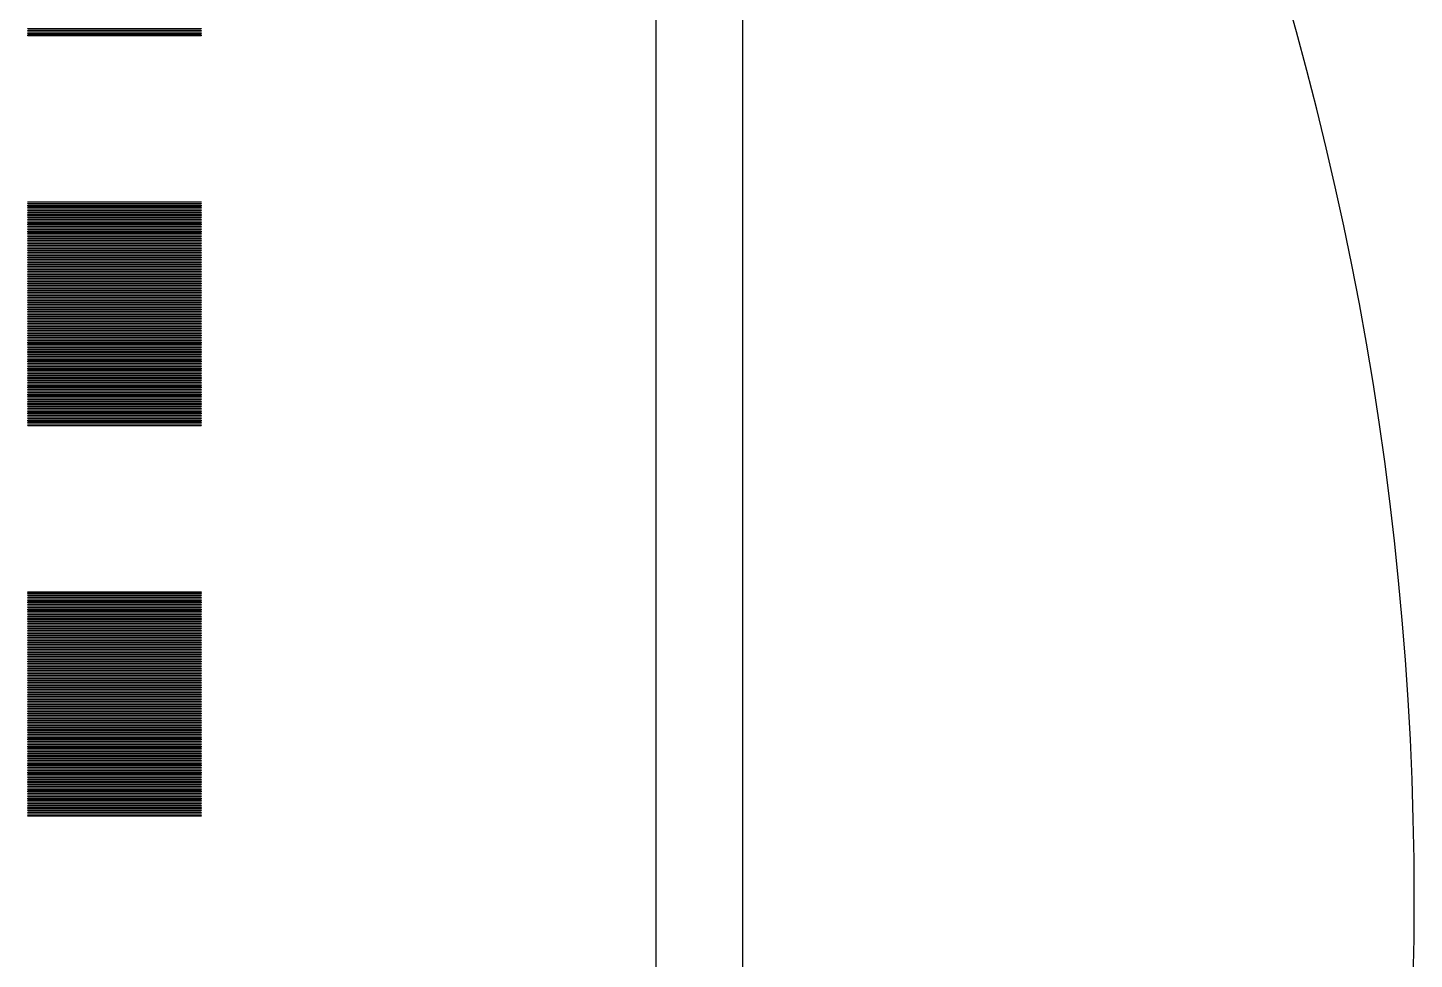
# Model space of a CAD drawing. Extents: x -21 to 129, y -39 to 111.
# Drawn here: x 97 to 129, y 34.61 to 56.1 of the extents above; entities that cross this region are included whole.
import ezdxf

# ---------------------------------------------------------------- set-up
doc = ezdxf.new("R2010")
doc.units = 0

msp = doc.modelspace()

# ---------------------------------------------------------------- linework, layer by layer
for p, q in [((113.5, 76.5), (113.5, -4.5)), ((111.5, -3.5), (111.5, 75.5)), ((126.283, 56.0034), (126.032, 56.889)), ((97, 56.075), (97, 56.085)), ((97, 56.085), (101, 56.085)), ((101, 56.075), (97, 56.075)), ((97, 56.035), (97, 56.045)), ((97, 56.045), (101, 56.045)), ((101, 56.035), (97, 56.035)), ((97, 55.995), (97, 56.005)), ((97, 56.005), (101, 56.005)), ((101, 56.085), (101, 56.075)), ((101, 56.045), (101, 56.035)), ((101, 56.005), (101, 55.995)), ((126.523, 55.1149), (126.283, 56.0034)), ((101, 55.995), (97, 55.995)), ((97, 55.955), (97, 55.965)), ((97, 55.965), (101, 55.965)), ((101, 55.955), (97, 55.955)), ((97, 55.915), (97, 55.925)), ((97, 55.925), (101, 55.925)), ((101, 55.915), (97, 55.915)), ((101, 55.965), (101, 55.955)), ((101, 55.925), (101, 55.915)), ((126.752, 54.2235), (126.523, 55.1149)), ((126.97, 53.3293), (126.752, 54.2235)), ((127.178, 52.4326), (126.97, 53.3293)), ((127.374, 51.5333), (127.178, 52.4326)), ((97, 52.075), (97, 52.085)), ((97, 52.085), (101, 52.085)), ((101, 52.075), (97, 52.075)), ((97, 52.035), (97, 52.045)), ((97, 52.045), (101, 52.045)), ((101, 52.035), (97, 52.035)), ((97, 51.995), (97, 52.005)), ((97, 52.005), (101, 52.005)), ((101, 51.995), (97, 51.995)), ((97, 51.955), (97, 51.965)), ((97, 51.965), (101, 51.965)), ((101, 51.955), (97, 51.955)), ((97, 51.915), (97, 51.925)), ((97, 51.925), (101, 51.925)), ((101, 51.915), (97, 51.915)), ((97, 51.875), (97, 51.885)), ((97, 51.885), (101, 51.885)), ((101, 51.875), (97, 51.875)), ((97, 51.835), (97, 51.845)), ((97, 51.845), (101, 51.845)), ((101, 52.085), (101, 52.075)), ((101, 52.045), (101, 52.035)), ((101, 52.005), (101, 51.995)), ((101, 51.965), (101, 51.955)), ((101, 51.925), (101, 51.915)), ((101, 51.885), (101, 51.875)), ((101, 51.845), (101, 51.835)), ((101, 51.835), (97, 51.835)), ((97, 51.795), (97, 51.805)), ((97, 51.805), (101, 51.805)), ((101, 51.795), (97, 51.795)), ((97, 51.755), (97, 51.765)), ((97, 51.765), (101, 51.765)), ((101, 51.755), (97, 51.755)), ((97, 51.715), (97, 51.725)), ((97, 51.725), (101, 51.725)), ((101, 51.715), (97, 51.715)), ((97, 51.675), (97, 51.685)), ((97, 51.685), (101, 51.685)), ((101, 51.675), (97, 51.675)), ((97, 51.635), (97, 51.645)), ((97, 51.645), (101, 51.645)), ((101, 51.635), (97, 51.635)), ((97, 51.595), (97, 51.605)), ((97, 51.605), (101, 51.605)), ((101, 51.595), (97, 51.595)), ((97, 51.555), (97, 51.565)), ((97, 51.565), (101, 51.565)), ((101, 51.555), (97, 51.555)), ((97, 51.515), (97, 51.525)), ((97, 51.525), (101, 51.525)), ((101, 51.805), (101, 51.795)), ((101, 51.765), (101, 51.755)), ((101, 51.725), (101, 51.715)), ((101, 51.685), (101, 51.675)), ((101, 51.645), (101, 51.635)), ((101, 51.605), (101, 51.595)), ((101, 51.565), (101, 51.555)), ((101, 51.525), (101, 51.515)), ((127.559, 50.6318), (127.374, 51.5333)), ((101, 51.515), (97, 51.515)), ((97, 51.475), (97, 51.485)), ((97, 51.485), (101, 51.485)), ((101, 51.475), (97, 51.475)), ((97, 51.435), (97, 51.445)), ((97, 51.445), (101, 51.445)), ((101, 51.435), (97, 51.435)), ((97, 51.395), (97, 51.405)), ((97, 51.405), (101, 51.405)), ((101, 51.395), (97, 51.395)), ((97, 51.355), (97, 51.365)), ((97, 51.365), (101, 51.365)), ((101, 51.355), (97, 51.355)), ((97, 51.315), (97, 51.325)), ((97, 51.325), (101, 51.325)), ((101, 51.315), (97, 51.315)), ((97, 51.275), (97, 51.285)), ((97, 51.285), (101, 51.285)), ((101, 51.275), (97, 51.275)), ((97, 51.235), (97, 51.245)), ((97, 51.245), (101, 51.245)), ((101, 51.235), (97, 51.235)), ((97, 51.195), (97, 51.205)), ((97, 51.205), (101, 51.205)), ((101, 51.485), (101, 51.475)), ((101, 51.445), (101, 51.435)), ((101, 51.405), (101, 51.395)), ((101, 51.365), (101, 51.355)), ((101, 51.325), (101, 51.315)), ((101, 51.285), (101, 51.275)), ((101, 51.245), (101, 51.235)), ((101, 51.205), (101, 51.195)), ((101, 51.195), (97, 51.195)), ((97, 51.155), (97, 51.165)), ((97, 51.165), (101, 51.165)), ((101, 51.155), (97, 51.155)), ((97, 51.115), (97, 51.125)), ((97, 51.125), (101, 51.125)), ((101, 51.115), (97, 51.115)), ((97, 51.075), (97, 51.085)), ((97, 51.085), (101, 51.085)), ((101, 51.075), (97, 51.075)), ((97, 51.035), (97, 51.045)), ((97, 51.045), (101, 51.045)), ((101, 51.035), (97, 51.035)), ((97, 50.995), (97, 51.005)), ((97, 51.005), (101, 51.005)), ((101, 50.995), (97, 50.995)), ((97, 50.955), (97, 50.965)), ((97, 50.965), (101, 50.965)), ((101, 50.955), (97, 50.955)), ((97, 50.915), (97, 50.925)), ((97, 50.925), (101, 50.925)), ((101, 50.915), (97, 50.915)), ((97, 50.875), (97, 50.885)), ((97, 50.885), (101, 50.885)), ((101, 51.165), (101, 51.155)), ((101, 51.125), (101, 51.115)), ((101, 51.085), (101, 51.075)), ((101, 51.045), (101, 51.035)), ((101, 51.005), (101, 50.995)), ((101, 50.965), (101, 50.955)), ((101, 50.925), (101, 50.915)), ((101, 50.885), (101, 50.875)), ((101, 50.875), (97, 50.875)), ((97, 50.835), (97, 50.845)), ((97, 50.845), (101, 50.845)), ((101, 50.835), (97, 50.835)), ((97, 50.795), (97, 50.805)), ((97, 50.805), (101, 50.805)), ((101, 50.795), (97, 50.795)), ((97, 50.755), (97, 50.765)), ((97, 50.765), (101, 50.765)), ((101, 50.755), (97, 50.755)), ((97, 50.715), (97, 50.725)), ((97, 50.725), (101, 50.725)), ((101, 50.715), (97, 50.715)), ((97, 50.675), (97, 50.685)), ((97, 50.685), (101, 50.685)), ((101, 50.675), (97, 50.675)), ((97, 50.635), (97, 50.645)), ((97, 50.645), (101, 50.645)), ((101, 50.635), (97, 50.635)), ((97, 50.595), (97, 50.605)), ((97, 50.605), (101, 50.605)), ((101, 50.595), (97, 50.595)), ((97, 50.555), (97, 50.565)), ((97, 50.565), (101, 50.565)), ((101, 50.845), (101, 50.835)), ((101, 50.805), (101, 50.795)), ((101, 50.765), (101, 50.755)), ((101, 50.725), (101, 50.715)), ((101, 50.685), (101, 50.675)), ((101, 50.645), (101, 50.635)), ((101, 50.605), (101, 50.595)), ((101, 50.565), (101, 50.555)), ((127.733, 49.728), (127.559, 50.6318)), ((101, 50.555), (97, 50.555)), ((97, 50.515), (97, 50.525)), ((97, 50.525), (101, 50.525)), ((101, 50.515), (97, 50.515)), ((97, 50.475), (97, 50.485)), ((97, 50.485), (101, 50.485)), ((101, 50.475), (97, 50.475)), ((97, 50.435), (97, 50.445)), ((97, 50.445), (101, 50.445)), ((101, 50.435), (97, 50.435)), ((97, 50.395), (97, 50.405)), ((97, 50.405), (101, 50.405)), ((101, 50.395), (97, 50.395)), ((97, 50.355), (97, 50.365)), ((97, 50.365), (101, 50.365)), ((101, 50.355), (97, 50.355)), ((97, 50.315), (97, 50.325)), ((97, 50.325), (101, 50.325)), ((101, 50.315), (97, 50.315)), ((97, 50.275), (97, 50.285)), ((97, 50.285), (101, 50.285)), ((101, 50.275), (97, 50.275)), ((97, 50.235), (97, 50.245)), ((97, 50.245), (101, 50.245)), ((101, 50.525), (101, 50.515)), ((101, 50.485), (101, 50.475)), ((101, 50.445), (101, 50.435)), ((101, 50.405), (101, 50.395)), ((101, 50.365), (101, 50.355)), ((101, 50.325), (101, 50.315)), ((101, 50.285), (101, 50.275)), ((101, 50.245), (101, 50.235)), ((101, 50.235), (97, 50.235)), ((97, 50.195), (97, 50.205)), ((97, 50.205), (101, 50.205)), ((101, 50.195), (97, 50.195)), ((97, 50.155), (97, 50.165)), ((97, 50.165), (101, 50.165)), ((101, 50.155), (97, 50.155)), ((97, 50.115), (97, 50.125)), ((97, 50.125), (101, 50.125)), ((101, 50.115), (97, 50.115)), ((97, 50.075), (97, 50.085)), ((97, 50.085), (101, 50.085)), ((101, 50.075), (97, 50.075)), ((97, 50.035), (97, 50.045)), ((97, 50.045), (101, 50.045)), ((101, 50.035), (97, 50.035)), ((97, 49.995), (97, 50.005)), ((97, 50.005), (101, 50.005)), ((101, 49.995), (97, 49.995)), ((97, 49.955), (97, 49.965)), ((97, 49.965), (101, 49.965)), ((101, 49.955), (97, 49.955)), ((97, 49.915), (97, 49.925)), ((97, 49.925), (101, 49.925)), ((101, 50.205), (101, 50.195)), ((101, 50.165), (101, 50.155)), ((101, 50.125), (101, 50.115)), ((101, 50.085), (101, 50.075)), ((101, 50.045), (101, 50.035)), ((101, 50.005), (101, 49.995)), ((101, 49.965), (101, 49.955)), ((101, 49.925), (101, 49.915)), ((101, 49.915), (97, 49.915)), ((97, 49.875), (97, 49.885)), ((97, 49.885), (101, 49.885)), ((101, 49.875), (97, 49.875)), ((97, 49.835), (97, 49.845)), ((97, 49.845), (101, 49.845)), ((101, 49.835), (97, 49.835)), ((97, 49.795), (97, 49.805)), ((97, 49.805), (101, 49.805)), ((101, 49.795), (97, 49.795)), ((97, 49.755), (97, 49.765)), ((97, 49.765), (101, 49.765)), ((101, 49.755), (97, 49.755)), ((97, 49.715), (97, 49.725)), ((97, 49.725), (101, 49.725)), ((101, 49.715), (97, 49.715)), ((97, 49.675), (97, 49.685)), ((97, 49.685), (101, 49.685)), ((101, 49.675), (97, 49.675)), ((97, 49.635), (97, 49.645)), ((97, 49.645), (101, 49.645)), ((101, 49.635), (97, 49.635)), ((97, 49.595), (97, 49.605)), ((97, 49.605), (101, 49.605)), ((101, 49.885), (101, 49.875)), ((101, 49.845), (101, 49.835)), ((101, 49.805), (101, 49.795)), ((101, 49.765), (101, 49.755)), ((101, 49.725), (101, 49.715)), ((101, 49.685), (101, 49.675)), ((101, 49.645), (101, 49.635)), ((101, 49.605), (101, 49.595)), ((127.896, 48.8221), (127.733, 49.728)), ((101, 49.595), (97, 49.595)), ((97, 49.555), (97, 49.565)), ((97, 49.565), (101, 49.565)), ((101, 49.555), (97, 49.555)), ((97, 49.515), (97, 49.525)), ((97, 49.525), (101, 49.525)), ((101, 49.515), (97, 49.515)), ((97, 49.475), (97, 49.485)), ((97, 49.485), (101, 49.485)), ((101, 49.475), (97, 49.475)), ((97, 49.435), (97, 49.445)), ((97, 49.445), (101, 49.445)), ((101, 49.435), (97, 49.435)), ((97, 49.395), (97, 49.405)), ((97, 49.405), (101, 49.405)), ((101, 49.395), (97, 49.395)), ((97, 49.355), (97, 49.365)), ((97, 49.365), (101, 49.365)), ((101, 49.355), (97, 49.355)), ((97, 49.315), (97, 49.325)), ((97, 49.325), (101, 49.325)), ((101, 49.315), (97, 49.315)), ((97, 49.275), (97, 49.285)), ((97, 49.285), (101, 49.285)), ((101, 49.565), (101, 49.555)), ((101, 49.525), (101, 49.515)), ((101, 49.485), (101, 49.475)), ((101, 49.445), (101, 49.435)), ((101, 49.405), (101, 49.395)), ((101, 49.365), (101, 49.355)), ((101, 49.325), (101, 49.315)), ((101, 49.285), (101, 49.275)), ((101, 49.275), (97, 49.275)), ((97, 49.235), (97, 49.245)), ((97, 49.245), (101, 49.245)), ((101, 49.235), (97, 49.235)), ((97, 49.195), (97, 49.205)), ((97, 49.205), (101, 49.205)), ((101, 49.195), (97, 49.195)), ((97, 49.155), (97, 49.165)), ((97, 49.165), (101, 49.165)), ((101, 49.155), (97, 49.155)), ((97, 49.115), (97, 49.125)), ((97, 49.125), (101, 49.125)), ((101, 49.115), (97, 49.115)), ((97, 49.075), (97, 49.085)), ((97, 49.085), (101, 49.085)), ((101, 49.075), (97, 49.075)), ((97, 49.035), (97, 49.045)), ((97, 49.045), (101, 49.045)), ((101, 49.035), (97, 49.035)), ((97, 48.995), (97, 49.005)), ((97, 49.005), (101, 49.005)), ((101, 48.995), (97, 48.995)), ((97, 48.955), (97, 48.965)), ((97, 48.965), (101, 48.965)), ((101, 49.245), (101, 49.235)), ((101, 49.205), (101, 49.195)), ((101, 49.165), (101, 49.155)), ((101, 49.125), (101, 49.115)), ((101, 49.085), (101, 49.075)), ((101, 49.045), (101, 49.035)), ((101, 49.005), (101, 48.995)), ((101, 48.965), (101, 48.955)), ((101, 48.955), (97, 48.955)), ((97, 48.915), (97, 48.925)), ((97, 48.925), (101, 48.925)), ((101, 48.915), (97, 48.915)), ((97, 48.875), (97, 48.885)), ((97, 48.885), (101, 48.885)), ((101, 48.875), (97, 48.875)), ((97, 48.835), (97, 48.845)), ((97, 48.845), (101, 48.845)), ((101, 48.835), (97, 48.835)), ((97, 48.795), (97, 48.805)), ((97, 48.805), (101, 48.805)), ((101, 48.795), (97, 48.795)), ((97, 48.755), (97, 48.765)), ((97, 48.765), (101, 48.765)), ((101, 48.755), (97, 48.755)), ((97, 48.715), (97, 48.725)), ((97, 48.725), (101, 48.725)), ((101, 48.715), (97, 48.715)), ((97, 48.675), (97, 48.685)), ((97, 48.685), (101, 48.685)), ((101, 48.675), (97, 48.675)), ((97, 48.635), (97, 48.645)), ((97, 48.645), (101, 48.645)), ((101, 48.925), (101, 48.915)), ((101, 48.885), (101, 48.875)), ((101, 48.845), (101, 48.835)), ((101, 48.805), (101, 48.795)), ((101, 48.765), (101, 48.755)), ((101, 48.725), (101, 48.715)), ((101, 48.685), (101, 48.675)), ((101, 48.645), (101, 48.635)), ((128.048, 47.9144), (127.896, 48.8221)), ((101, 48.635), (97, 48.635)), ((97, 48.595), (97, 48.605)), ((97, 48.605), (101, 48.605)), ((101, 48.595), (97, 48.595)), ((97, 48.555), (97, 48.565)), ((97, 48.565), (101, 48.565)), ((101, 48.555), (97, 48.555)), ((97, 48.515), (97, 48.525)), ((97, 48.525), (101, 48.525)), ((101, 48.515), (97, 48.515)), ((97, 48.475), (97, 48.485)), ((97, 48.485), (101, 48.485)), ((101, 48.475), (97, 48.475)), ((97, 48.435), (97, 48.445)), ((97, 48.445), (101, 48.445)), ((101, 48.435), (97, 48.435)), ((97, 48.395), (97, 48.405)), ((97, 48.405), (101, 48.405)), ((101, 48.395), (97, 48.395)), ((97, 48.355), (97, 48.365)), ((97, 48.365), (101, 48.365)), ((101, 48.355), (97, 48.355)), ((97, 48.315), (97, 48.325)), ((97, 48.325), (101, 48.325)), ((101, 48.605), (101, 48.595)), ((101, 48.565), (101, 48.555)), ((101, 48.525), (101, 48.515)), ((101, 48.485), (101, 48.475)), ((101, 48.445), (101, 48.435)), ((101, 48.405), (101, 48.395)), ((101, 48.365), (101, 48.355)), ((101, 48.325), (101, 48.315)), ((101, 48.315), (97, 48.315)), ((97, 48.275), (97, 48.285)), ((97, 48.285), (101, 48.285)), ((101, 48.275), (97, 48.275)), ((97, 48.235), (97, 48.245)), ((97, 48.245), (101, 48.245)), ((101, 48.235), (97, 48.235)), ((97, 48.195), (97, 48.205)), ((97, 48.205), (101, 48.205)), ((101, 48.195), (97, 48.195)), ((97, 48.155), (97, 48.165)), ((97, 48.165), (101, 48.165)), ((101, 48.155), (97, 48.155)), ((97, 48.115), (97, 48.125)), ((97, 48.125), (101, 48.125)), ((101, 48.115), (97, 48.115)), ((97, 48.075), (97, 48.085)), ((97, 48.085), (101, 48.085)), ((101, 48.075), (97, 48.075)), ((97, 48.035), (97, 48.045)), ((97, 48.045), (101, 48.045)), ((101, 48.035), (97, 48.035)), ((97, 47.995), (97, 48.005)), ((97, 48.005), (101, 48.005)), ((101, 48.285), (101, 48.275)), ((101, 48.245), (101, 48.235)), ((101, 48.205), (101, 48.195)), ((101, 48.165), (101, 48.155)), ((101, 48.125), (101, 48.115)), ((101, 48.085), (101, 48.075)), ((101, 48.045), (101, 48.035)), ((101, 48.005), (101, 47.995)), ((101, 47.995), (97, 47.995)), ((97, 47.955), (97, 47.965)), ((97, 47.965), (101, 47.965)), ((101, 47.955), (97, 47.955)), ((97, 47.915), (97, 47.925)), ((97, 47.925), (101, 47.925)), ((101, 47.915), (97, 47.915)), ((97, 47.875), (97, 47.885)), ((97, 47.885), (101, 47.885)), ((101, 47.875), (97, 47.875)), ((97, 47.835), (97, 47.845)), ((97, 47.845), (101, 47.845)), ((101, 47.835), (97, 47.835)), ((97, 47.795), (97, 47.805)), ((97, 47.805), (101, 47.805)), ((101, 47.795), (97, 47.795)), ((97, 47.755), (97, 47.765)), ((97, 47.765), (101, 47.765)), ((101, 47.755), (97, 47.755)), ((97, 47.715), (97, 47.725)), ((97, 47.725), (101, 47.725)), ((101, 47.715), (97, 47.715)), ((97, 47.675), (97, 47.685)), ((97, 47.685), (101, 47.685)), ((101, 47.965), (101, 47.955)), ((101, 47.925), (101, 47.915)), ((101, 47.885), (101, 47.875)), ((101, 47.845), (101, 47.835)), ((101, 47.805), (101, 47.795)), ((101, 47.765), (101, 47.755)), ((101, 47.725), (101, 47.715)), ((101, 47.685), (101, 47.675)), ((128.188, 47.0048), (128.048, 47.9144)), ((101, 47.675), (97, 47.675)), ((97, 47.635), (97, 47.645)), ((97, 47.645), (101, 47.645)), ((101, 47.635), (97, 47.635)), ((97, 47.595), (97, 47.605)), ((97, 47.605), (101, 47.605)), ((101, 47.595), (97, 47.595)), ((97, 47.555), (97, 47.565)), ((97, 47.565), (101, 47.565)), ((101, 47.555), (97, 47.555)), ((97, 47.515), (97, 47.525)), ((97, 47.525), (101, 47.525)), ((101, 47.515), (97, 47.515)), ((97, 47.475), (97, 47.485)), ((97, 47.485), (101, 47.485)), ((101, 47.475), (97, 47.475)), ((97, 47.435), (97, 47.445)), ((97, 47.445), (101, 47.445)), ((101, 47.435), (97, 47.435)), ((97, 47.395), (97, 47.405)), ((97, 47.405), (101, 47.405)), ((101, 47.395), (97, 47.395)), ((97, 47.355), (97, 47.365)), ((97, 47.365), (101, 47.365)), ((101, 47.645), (101, 47.635)), ((101, 47.605), (101, 47.595)), ((101, 47.565), (101, 47.555)), ((101, 47.525), (101, 47.515)), ((101, 47.485), (101, 47.475)), ((101, 47.445), (101, 47.435)), ((101, 47.405), (101, 47.395)), ((101, 47.365), (101, 47.355)), ((101, 47.355), (97, 47.355)), ((97, 47.315), (97, 47.325)), ((97, 47.325), (101, 47.325)), ((101, 47.315), (97, 47.315)), ((97, 47.275), (97, 47.285)), ((97, 47.285), (101, 47.285)), ((101, 47.275), (97, 47.275)), ((97, 47.235), (97, 47.245)), ((97, 47.245), (101, 47.245)), ((101, 47.235), (97, 47.235)), ((97, 47.195), (97, 47.205)), ((97, 47.205), (101, 47.205)), ((101, 47.195), (97, 47.195)), ((97, 47.155), (97, 47.165)), ((97, 47.165), (101, 47.165)), ((101, 47.155), (97, 47.155)), ((97, 47.115), (97, 47.125)), ((97, 47.125), (101, 47.125)), ((101, 47.115), (97, 47.115)), ((97, 47.075), (97, 47.085)), ((97, 47.085), (101, 47.085)), ((101, 47.075), (97, 47.075)), ((97, 47.035), (97, 47.045)), ((97, 47.045), (101, 47.045)), ((101, 47.325), (101, 47.315)), ((101, 47.285), (101, 47.275)), ((101, 47.245), (101, 47.235)), ((101, 47.205), (101, 47.195)), ((101, 47.165), (101, 47.155)), ((101, 47.125), (101, 47.115)), ((101, 47.085), (101, 47.075)), ((101, 47.045), (101, 47.035)), ((101, 47.035), (97, 47.035)), ((97, 46.995), (97, 47.005)), ((97, 47.005), (101, 47.005)), ((101, 46.995), (97, 46.995)), ((97, 46.955), (97, 46.965)), ((97, 46.965), (101, 46.965)), ((101, 46.955), (97, 46.955)), ((97, 46.915), (97, 46.925)), ((97, 46.925), (101, 46.925)), ((101, 46.915), (97, 46.915)), ((101, 47.005), (101, 46.995)), ((101, 46.965), (101, 46.955)), ((101, 46.925), (101, 46.915)), ((128.318, 46.0936), (128.188, 47.0048)), ((128.436, 45.1808), (128.318, 46.0936)), ((128.543, 44.2667), (128.436, 45.1808)), ((128.639, 43.3513), (128.543, 44.2667)), ((128.723, 42.4348), (128.639, 43.3513)), ((97, 43.075), (97, 43.085)), ((97, 43.085), (101, 43.085)), ((101, 43.075), (97, 43.075)), ((97, 43.035), (97, 43.045)), ((97, 43.045), (101, 43.045)), ((101, 43.035), (97, 43.035)), ((97, 42.995), (97, 43.005)), ((97, 43.005), (101, 43.005)), ((101, 42.995), (97, 42.995)), ((97, 42.955), (97, 42.965)), ((97, 42.965), (101, 42.965)), ((101, 42.955), (97, 42.955)), ((97, 42.915), (97, 42.925)), ((97, 42.925), (101, 42.925)), ((101, 42.915), (97, 42.915)), ((97, 42.875), (97, 42.885)), ((97, 42.885), (101, 42.885)), ((101, 43.085), (101, 43.075)), ((101, 43.045), (101, 43.035)), ((101, 43.005), (101, 42.995)), ((101, 42.965), (101, 42.955)), ((101, 42.925), (101, 42.915)), ((101, 42.885), (101, 42.875)), ((101, 42.875), (97, 42.875)), ((97, 42.835), (97, 42.845)), ((97, 42.845), (101, 42.845)), ((101, 42.835), (97, 42.835)), ((97, 42.795), (97, 42.805)), ((97, 42.805), (101, 42.805)), ((101, 42.795), (97, 42.795)), ((97, 42.755), (97, 42.765)), ((97, 42.765), (101, 42.765)), ((101, 42.755), (97, 42.755)), ((97, 42.715), (97, 42.725)), ((97, 42.725), (101, 42.725)), ((101, 42.715), (97, 42.715)), ((97, 42.675), (97, 42.685)), ((97, 42.685), (101, 42.685)), ((101, 42.675), (97, 42.675)), ((97, 42.635), (97, 42.645)), ((97, 42.645), (101, 42.645)), ((101, 42.635), (97, 42.635)), ((97, 42.595), (97, 42.605)), ((97, 42.605), (101, 42.605)), ((101, 42.595), (97, 42.595)), ((97, 42.555), (97, 42.565)), ((97, 42.565), (101, 42.565)), ((101, 42.845), (101, 42.835)), ((101, 42.805), (101, 42.795)), ((101, 42.765), (101, 42.755)), ((101, 42.725), (101, 42.715)), ((101, 42.685), (101, 42.675)), ((101, 42.645), (101, 42.635)), ((101, 42.605), (101, 42.595)), ((101, 42.565), (101, 42.555)), ((101, 42.555), (97, 42.555)), ((97, 42.515), (97, 42.525)), ((97, 42.525), (101, 42.525)), ((101, 42.515), (97, 42.515)), ((97, 42.475), (97, 42.485)), ((97, 42.485), (101, 42.485)), ((101, 42.475), (97, 42.475)), ((97, 42.435), (97, 42.445)), ((97, 42.445), (101, 42.445)), ((101, 42.435), (97, 42.435)), ((97, 42.395), (97, 42.405)), ((97, 42.405), (101, 42.405)), ((101, 42.395), (97, 42.395)), ((97, 42.355), (97, 42.365)), ((97, 42.365), (101, 42.365)), ((101, 42.355), (97, 42.355)), ((97, 42.315), (97, 42.325)), ((97, 42.325), (101, 42.325)), ((101, 42.315), (97, 42.315)), ((97, 42.275), (97, 42.285)), ((97, 42.285), (101, 42.285)), ((101, 42.275), (97, 42.275)), ((97, 42.235), (97, 42.245)), ((97, 42.245), (101, 42.245)), ((101, 42.525), (101, 42.515)), ((101, 42.485), (101, 42.475)), ((101, 42.445), (101, 42.435)), ((101, 42.405), (101, 42.395)), ((101, 42.365), (101, 42.355)), ((101, 42.325), (101, 42.315)), ((101, 42.285), (101, 42.275)), ((101, 42.245), (101, 42.235)), ((128.797, 41.5173), (128.723, 42.4348)), ((101, 42.235), (97, 42.235)), ((97, 42.195), (97, 42.205)), ((97, 42.205), (101, 42.205)), ((101, 42.195), (97, 42.195)), ((97, 42.155), (97, 42.165)), ((97, 42.165), (101, 42.165)), ((101, 42.155), (97, 42.155)), ((97, 42.115), (97, 42.125)), ((97, 42.125), (101, 42.125)), ((101, 42.115), (97, 42.115)), ((97, 42.075), (97, 42.085)), ((97, 42.085), (101, 42.085)), ((101, 42.075), (97, 42.075)), ((97, 42.035), (97, 42.045)), ((97, 42.045), (101, 42.045)), ((101, 42.035), (97, 42.035)), ((97, 41.995), (97, 42.005)), ((97, 42.005), (101, 42.005)), ((101, 41.995), (97, 41.995)), ((97, 41.955), (97, 41.965)), ((97, 41.965), (101, 41.965)), ((101, 41.955), (97, 41.955)), ((97, 41.915), (97, 41.925)), ((97, 41.925), (101, 41.925)), ((101, 42.205), (101, 42.195)), ((101, 42.165), (101, 42.155)), ((101, 42.125), (101, 42.115)), ((101, 42.085), (101, 42.075)), ((101, 42.045), (101, 42.035)), ((101, 42.005), (101, 41.995)), ((101, 41.965), (101, 41.955)), ((101, 41.925), (101, 41.915)), ((101, 41.915), (97, 41.915)), ((97, 41.875), (97, 41.885)), ((97, 41.885), (101, 41.885)), ((101, 41.875), (97, 41.875)), ((97, 41.835), (97, 41.845)), ((97, 41.845), (101, 41.845)), ((101, 41.835), (97, 41.835)), ((97, 41.795), (97, 41.805)), ((97, 41.805), (101, 41.805)), ((101, 41.795), (97, 41.795)), ((97, 41.755), (97, 41.765)), ((97, 41.765), (101, 41.765)), ((101, 41.755), (97, 41.755)), ((97, 41.715), (97, 41.725)), ((97, 41.725), (101, 41.725)), ((101, 41.715), (97, 41.715)), ((97, 41.675), (97, 41.685)), ((97, 41.685), (101, 41.685)), ((101, 41.675), (97, 41.675)), ((97, 41.635), (97, 41.645)), ((97, 41.645), (101, 41.645)), ((101, 41.635), (97, 41.635)), ((97, 41.595), (97, 41.605)), ((97, 41.605), (101, 41.605)), ((101, 41.885), (101, 41.875)), ((101, 41.845), (101, 41.835)), ((101, 41.805), (101, 41.795)), ((101, 41.765), (101, 41.755)), ((101, 41.725), (101, 41.715)), ((101, 41.685), (101, 41.675)), ((101, 41.645), (101, 41.635)), ((101, 41.605), (101, 41.595)), ((101, 41.595), (97, 41.595)), ((97, 41.555), (97, 41.565)), ((97, 41.565), (101, 41.565)), ((101, 41.555), (97, 41.555)), ((97, 41.515), (97, 41.525)), ((97, 41.525), (101, 41.525)), ((101, 41.515), (97, 41.515)), ((97, 41.475), (97, 41.485)), ((97, 41.485), (101, 41.485)), ((101, 41.475), (97, 41.475)), ((97, 41.435), (97, 41.445)), ((97, 41.445), (101, 41.445)), ((101, 41.435), (97, 41.435)), ((97, 41.395), (97, 41.405)), ((97, 41.405), (101, 41.405)), ((101, 41.395), (97, 41.395)), ((97, 41.355), (97, 41.365)), ((97, 41.365), (101, 41.365)), ((101, 41.355), (97, 41.355)), ((97, 41.315), (97, 41.325)), ((97, 41.325), (101, 41.325)), ((101, 41.315), (97, 41.315)), ((97, 41.275), (97, 41.285)), ((97, 41.285), (101, 41.285)), ((101, 41.565), (101, 41.555)), ((101, 41.525), (101, 41.515)), ((101, 41.485), (101, 41.475)), ((101, 41.445), (101, 41.435)), ((101, 41.405), (101, 41.395)), ((101, 41.365), (101, 41.355)), ((101, 41.325), (101, 41.315)), ((101, 41.285), (101, 41.275)), ((128.859, 40.599), (128.797, 41.5173)), ((101, 41.275), (97, 41.275)), ((97, 41.235), (97, 41.245)), ((97, 41.245), (101, 41.245)), ((101, 41.235), (97, 41.235)), ((97, 41.195), (97, 41.205)), ((97, 41.205), (101, 41.205)), ((101, 41.195), (97, 41.195)), ((97, 41.155), (97, 41.165)), ((97, 41.165), (101, 41.165)), ((101, 41.155), (97, 41.155)), ((97, 41.115), (97, 41.125)), ((97, 41.125), (101, 41.125)), ((101, 41.115), (97, 41.115)), ((97, 41.075), (97, 41.085)), ((97, 41.085), (101, 41.085)), ((101, 41.075), (97, 41.075)), ((97, 41.035), (97, 41.045)), ((97, 41.045), (101, 41.045)), ((101, 41.035), (97, 41.035)), ((97, 40.995), (97, 41.005)), ((97, 41.005), (101, 41.005)), ((101, 40.995), (97, 40.995)), ((97, 40.955), (97, 40.965)), ((97, 40.965), (101, 40.965)), ((101, 41.245), (101, 41.235)), ((101, 41.205), (101, 41.195)), ((101, 41.165), (101, 41.155)), ((101, 41.125), (101, 41.115)), ((101, 41.085), (101, 41.075)), ((101, 41.045), (101, 41.035)), ((101, 41.005), (101, 40.995)), ((101, 40.965), (101, 40.955)), ((101, 40.955), (97, 40.955)), ((97, 40.915), (97, 40.925)), ((97, 40.925), (101, 40.925)), ((101, 40.915), (97, 40.915)), ((97, 40.875), (97, 40.885)), ((97, 40.885), (101, 40.885)), ((101, 40.875), (97, 40.875)), ((97, 40.835), (97, 40.845)), ((97, 40.845), (101, 40.845)), ((101, 40.835), (97, 40.835)), ((97, 40.795), (97, 40.805)), ((97, 40.805), (101, 40.805)), ((101, 40.795), (97, 40.795)), ((97, 40.755), (97, 40.765)), ((97, 40.765), (101, 40.765)), ((101, 40.755), (97, 40.755)), ((97, 40.715), (97, 40.725)), ((97, 40.725), (101, 40.725)), ((101, 40.715), (97, 40.715)), ((97, 40.675), (97, 40.685)), ((97, 40.685), (101, 40.685)), ((101, 40.675), (97, 40.675)), ((97, 40.635), (97, 40.645)), ((97, 40.645), (101, 40.645)), ((101, 40.925), (101, 40.915)), ((101, 40.885), (101, 40.875)), ((101, 40.845), (101, 40.835)), ((101, 40.805), (101, 40.795)), ((101, 40.765), (101, 40.755)), ((101, 40.725), (101, 40.715)), ((101, 40.685), (101, 40.675)), ((101, 40.645), (101, 40.635)), ((101, 40.635), (97, 40.635)), ((97, 40.595), (97, 40.605)), ((97, 40.605), (101, 40.605)), ((101, 40.595), (97, 40.595)), ((97, 40.555), (97, 40.565)), ((97, 40.565), (101, 40.565)), ((101, 40.555), (97, 40.555)), ((97, 40.515), (97, 40.525)), ((97, 40.525), (101, 40.525)), ((101, 40.515), (97, 40.515)), ((97, 40.475), (97, 40.485)), ((97, 40.485), (101, 40.485)), ((101, 40.475), (97, 40.475)), ((97, 40.435), (97, 40.445)), ((97, 40.445), (101, 40.445)), ((101, 40.435), (97, 40.435)), ((97, 40.395), (97, 40.405)), ((97, 40.405), (101, 40.405)), ((101, 40.395), (97, 40.395)), ((97, 40.355), (97, 40.365)), ((97, 40.365), (101, 40.365)), ((101, 40.355), (97, 40.355)), ((97, 40.315), (97, 40.325)), ((97, 40.325), (101, 40.325)), ((101, 40.605), (101, 40.595)), ((101, 40.565), (101, 40.555)), ((101, 40.525), (101, 40.515)), ((101, 40.485), (101, 40.475)), ((101, 40.445), (101, 40.435)), ((101, 40.405), (101, 40.395)), ((101, 40.365), (101, 40.355)), ((101, 40.325), (101, 40.315)), ((128.91, 39.6801), (128.859, 40.599)), ((101, 40.315), (97, 40.315)), ((97, 40.275), (97, 40.285)), ((97, 40.285), (101, 40.285)), ((101, 40.275), (97, 40.275)), ((97, 40.235), (97, 40.245)), ((97, 40.245), (101, 40.245)), ((101, 40.235), (97, 40.235)), ((97, 40.195), (97, 40.205)), ((97, 40.205), (101, 40.205)), ((101, 40.195), (97, 40.195)), ((97, 40.155), (97, 40.165)), ((97, 40.165), (101, 40.165)), ((101, 40.155), (97, 40.155)), ((97, 40.115), (97, 40.125)), ((97, 40.125), (101, 40.125)), ((101, 40.115), (97, 40.115)), ((97, 40.075), (97, 40.085)), ((97, 40.085), (101, 40.085)), ((101, 40.075), (97, 40.075)), ((97, 40.035), (97, 40.045)), ((97, 40.045), (101, 40.045)), ((101, 40.035), (97, 40.035)), ((97, 39.995), (97, 40.005)), ((97, 40.005), (101, 40.005)), ((101, 40.285), (101, 40.275)), ((101, 40.245), (101, 40.235)), ((101, 40.205), (101, 40.195)), ((101, 40.165), (101, 40.155)), ((101, 40.125), (101, 40.115)), ((101, 40.085), (101, 40.075)), ((101, 40.045), (101, 40.035)), ((101, 40.005), (101, 39.995)), ((101, 39.995), (97, 39.995)), ((97, 39.955), (97, 39.965)), ((97, 39.965), (101, 39.965)), ((101, 39.955), (97, 39.955)), ((97, 39.915), (97, 39.925)), ((97, 39.925), (101, 39.925)), ((101, 39.915), (97, 39.915)), ((97, 39.875), (97, 39.885)), ((97, 39.885), (101, 39.885)), ((101, 39.875), (97, 39.875)), ((97, 39.835), (97, 39.845)), ((97, 39.845), (101, 39.845)), ((101, 39.835), (97, 39.835)), ((97, 39.795), (97, 39.805)), ((97, 39.805), (101, 39.805)), ((101, 39.795), (97, 39.795)), ((97, 39.755), (97, 39.765)), ((97, 39.765), (101, 39.765)), ((101, 39.755), (97, 39.755)), ((97, 39.715), (97, 39.725)), ((97, 39.725), (101, 39.725)), ((101, 39.715), (97, 39.715)), ((97, 39.675), (97, 39.685)), ((97, 39.685), (101, 39.685)), ((101, 39.965), (101, 39.955)), ((101, 39.925), (101, 39.915)), ((101, 39.885), (101, 39.875)), ((101, 39.845), (101, 39.835)), ((101, 39.805), (101, 39.795)), ((101, 39.765), (101, 39.755)), ((101, 39.725), (101, 39.715)), ((101, 39.685), (101, 39.675)), ((128.949, 38.7605), (128.91, 39.6801)), ((101, 39.675), (97, 39.675)), ((97, 39.635), (97, 39.645)), ((97, 39.645), (101, 39.645)), ((101, 39.635), (97, 39.635)), ((97, 39.595), (97, 39.605)), ((97, 39.605), (101, 39.605)), ((101, 39.595), (97, 39.595)), ((97, 39.555), (97, 39.565)), ((97, 39.565), (101, 39.565)), ((101, 39.555), (97, 39.555)), ((97, 39.515), (97, 39.525)), ((97, 39.525), (101, 39.525)), ((101, 39.515), (97, 39.515)), ((97, 39.475), (97, 39.485)), ((97, 39.485), (101, 39.485)), ((101, 39.475), (97, 39.475)), ((97, 39.435), (97, 39.445)), ((97, 39.445), (101, 39.445)), ((101, 39.435), (97, 39.435)), ((97, 39.395), (97, 39.405)), ((97, 39.405), (101, 39.405)), ((101, 39.395), (97, 39.395)), ((97, 39.355), (97, 39.365)), ((97, 39.365), (101, 39.365)), ((101, 39.645), (101, 39.635)), ((101, 39.605), (101, 39.595)), ((101, 39.565), (101, 39.555)), ((101, 39.525), (101, 39.515)), ((101, 39.485), (101, 39.475)), ((101, 39.445), (101, 39.435)), ((101, 39.405), (101, 39.395)), ((101, 39.365), (101, 39.355)), ((101, 39.355), (97, 39.355)), ((97, 39.315), (97, 39.325)), ((97, 39.325), (101, 39.325)), ((101, 39.315), (97, 39.315)), ((97, 39.275), (97, 39.285)), ((97, 39.285), (101, 39.285)), ((101, 39.275), (97, 39.275)), ((97, 39.235), (97, 39.245)), ((97, 39.245), (101, 39.245)), ((101, 39.235), (97, 39.235)), ((97, 39.195), (97, 39.205)), ((97, 39.205), (101, 39.205)), ((101, 39.195), (97, 39.195)), ((97, 39.155), (97, 39.165)), ((97, 39.165), (101, 39.165)), ((101, 39.155), (97, 39.155)), ((97, 39.115), (97, 39.125)), ((97, 39.125), (101, 39.125)), ((101, 39.115), (97, 39.115)), ((97, 39.075), (97, 39.085)), ((97, 39.085), (101, 39.085)), ((101, 39.075), (97, 39.075)), ((97, 39.035), (97, 39.045)), ((97, 39.045), (101, 39.045)), ((101, 39.325), (101, 39.315)), ((101, 39.285), (101, 39.275)), ((101, 39.245), (101, 39.235)), ((101, 39.205), (101, 39.195)), ((101, 39.165), (101, 39.155)), ((101, 39.125), (101, 39.115)), ((101, 39.085), (101, 39.075)), ((101, 39.045), (101, 39.035)), ((101, 39.035), (97, 39.035)), ((97, 38.995), (97, 39.005)), ((97, 39.005), (101, 39.005)), ((101, 38.995), (97, 38.995)), ((97, 38.955), (97, 38.965)), ((97, 38.965), (101, 38.965)), ((101, 38.955), (97, 38.955)), ((97, 38.915), (97, 38.925)), ((97, 38.925), (101, 38.925)), ((101, 38.915), (97, 38.915)), ((97, 38.875), (97, 38.885)), ((97, 38.885), (101, 38.885)), ((101, 38.875), (97, 38.875)), ((97, 38.835), (97, 38.845)), ((97, 38.845), (101, 38.845)), ((101, 38.835), (97, 38.835)), ((97, 38.795), (97, 38.805)), ((97, 38.805), (101, 38.805)), ((101, 38.795), (97, 38.795)), ((97, 38.755), (97, 38.765)), ((97, 38.765), (101, 38.765)), ((101, 38.755), (97, 38.755)), ((97, 38.715), (97, 38.725)), ((97, 38.725), (101, 38.725)), ((101, 39.005), (101, 38.995)), ((101, 38.965), (101, 38.955)), ((101, 38.925), (101, 38.915)), ((101, 38.885), (101, 38.875)), ((101, 38.845), (101, 38.835)), ((101, 38.805), (101, 38.795)), ((101, 38.765), (101, 38.755)), ((101, 38.725), (101, 38.715)), ((128.977, 37.8406), (128.949, 38.7605)), ((101, 38.715), (97, 38.715)), ((97, 38.675), (97, 38.685)), ((97, 38.685), (101, 38.685)), ((101, 38.675), (97, 38.675)), ((97, 38.635), (97, 38.645)), ((97, 38.645), (101, 38.645)), ((101, 38.635), (97, 38.635)), ((97, 38.595), (97, 38.605)), ((97, 38.605), (101, 38.605)), ((101, 38.595), (97, 38.595)), ((97, 38.555), (97, 38.565)), ((97, 38.565), (101, 38.565)), ((101, 38.555), (97, 38.555)), ((97, 38.515), (97, 38.525)), ((97, 38.525), (101, 38.525)), ((101, 38.515), (97, 38.515)), ((97, 38.475), (97, 38.485)), ((97, 38.485), (101, 38.485)), ((101, 38.475), (97, 38.475)), ((97, 38.435), (97, 38.445)), ((97, 38.445), (101, 38.445)), ((101, 38.435), (97, 38.435)), ((97, 38.395), (97, 38.405)), ((97, 38.405), (101, 38.405)), ((101, 38.685), (101, 38.675)), ((101, 38.645), (101, 38.635)), ((101, 38.605), (101, 38.595)), ((101, 38.565), (101, 38.555)), ((101, 38.525), (101, 38.515)), ((101, 38.485), (101, 38.475)), ((101, 38.445), (101, 38.435)), ((101, 38.405), (101, 38.395)), ((101, 38.395), (97, 38.395)), ((97, 38.355), (97, 38.365)), ((97, 38.365), (101, 38.365)), ((101, 38.355), (97, 38.355)), ((97, 38.315), (97, 38.325)), ((97, 38.325), (101, 38.325)), ((101, 38.315), (97, 38.315)), ((97, 38.275), (97, 38.285)), ((97, 38.285), (101, 38.285)), ((101, 38.275), (97, 38.275)), ((97, 38.235), (97, 38.245)), ((97, 38.245), (101, 38.245)), ((101, 38.235), (97, 38.235)), ((97, 38.195), (97, 38.205)), ((97, 38.205), (101, 38.205)), ((101, 38.195), (97, 38.195)), ((97, 38.155), (97, 38.165)), ((97, 38.165), (101, 38.165)), ((101, 38.155), (97, 38.155)), ((97, 38.115), (97, 38.125)), ((97, 38.125), (101, 38.125)), ((101, 38.115), (97, 38.115)), ((97, 38.075), (97, 38.085)), ((97, 38.085), (101, 38.085)), ((101, 38.365), (101, 38.355)), ((101, 38.325), (101, 38.315)), ((101, 38.285), (101, 38.275)), ((101, 38.245), (101, 38.235)), ((101, 38.205), (101, 38.195)), ((101, 38.165), (101, 38.155)), ((101, 38.125), (101, 38.115)), ((101, 38.085), (101, 38.075)), ((101, 38.075), (97, 38.075)), ((97, 38.035), (97, 38.045)), ((97, 38.045), (101, 38.045)), ((101, 38.035), (97, 38.035)), ((97, 37.995), (97, 38.005)), ((97, 38.005), (101, 38.005)), ((101, 37.995), (97, 37.995)), ((97, 37.955), (97, 37.965)), ((97, 37.965), (101, 37.965)), ((101, 37.955), (97, 37.955)), ((97, 37.915), (97, 37.925)), ((97, 37.925), (101, 37.925)), ((101, 37.915), (97, 37.915)), ((101, 38.045), (101, 38.035)), ((101, 38.005), (101, 37.995)), ((101, 37.965), (101, 37.955)), ((101, 37.925), (101, 37.915)), ((128.994, 36.9204), (128.977, 37.8406)), ((129, 36), (128.994, 36.9204)), ((128.994, 35.0796), (129, 36)), ((128.977, 34.1594), (128.994, 35.0796))]:
    msp.add_line(p, q)

doc.saveas('drawing.dxf')
